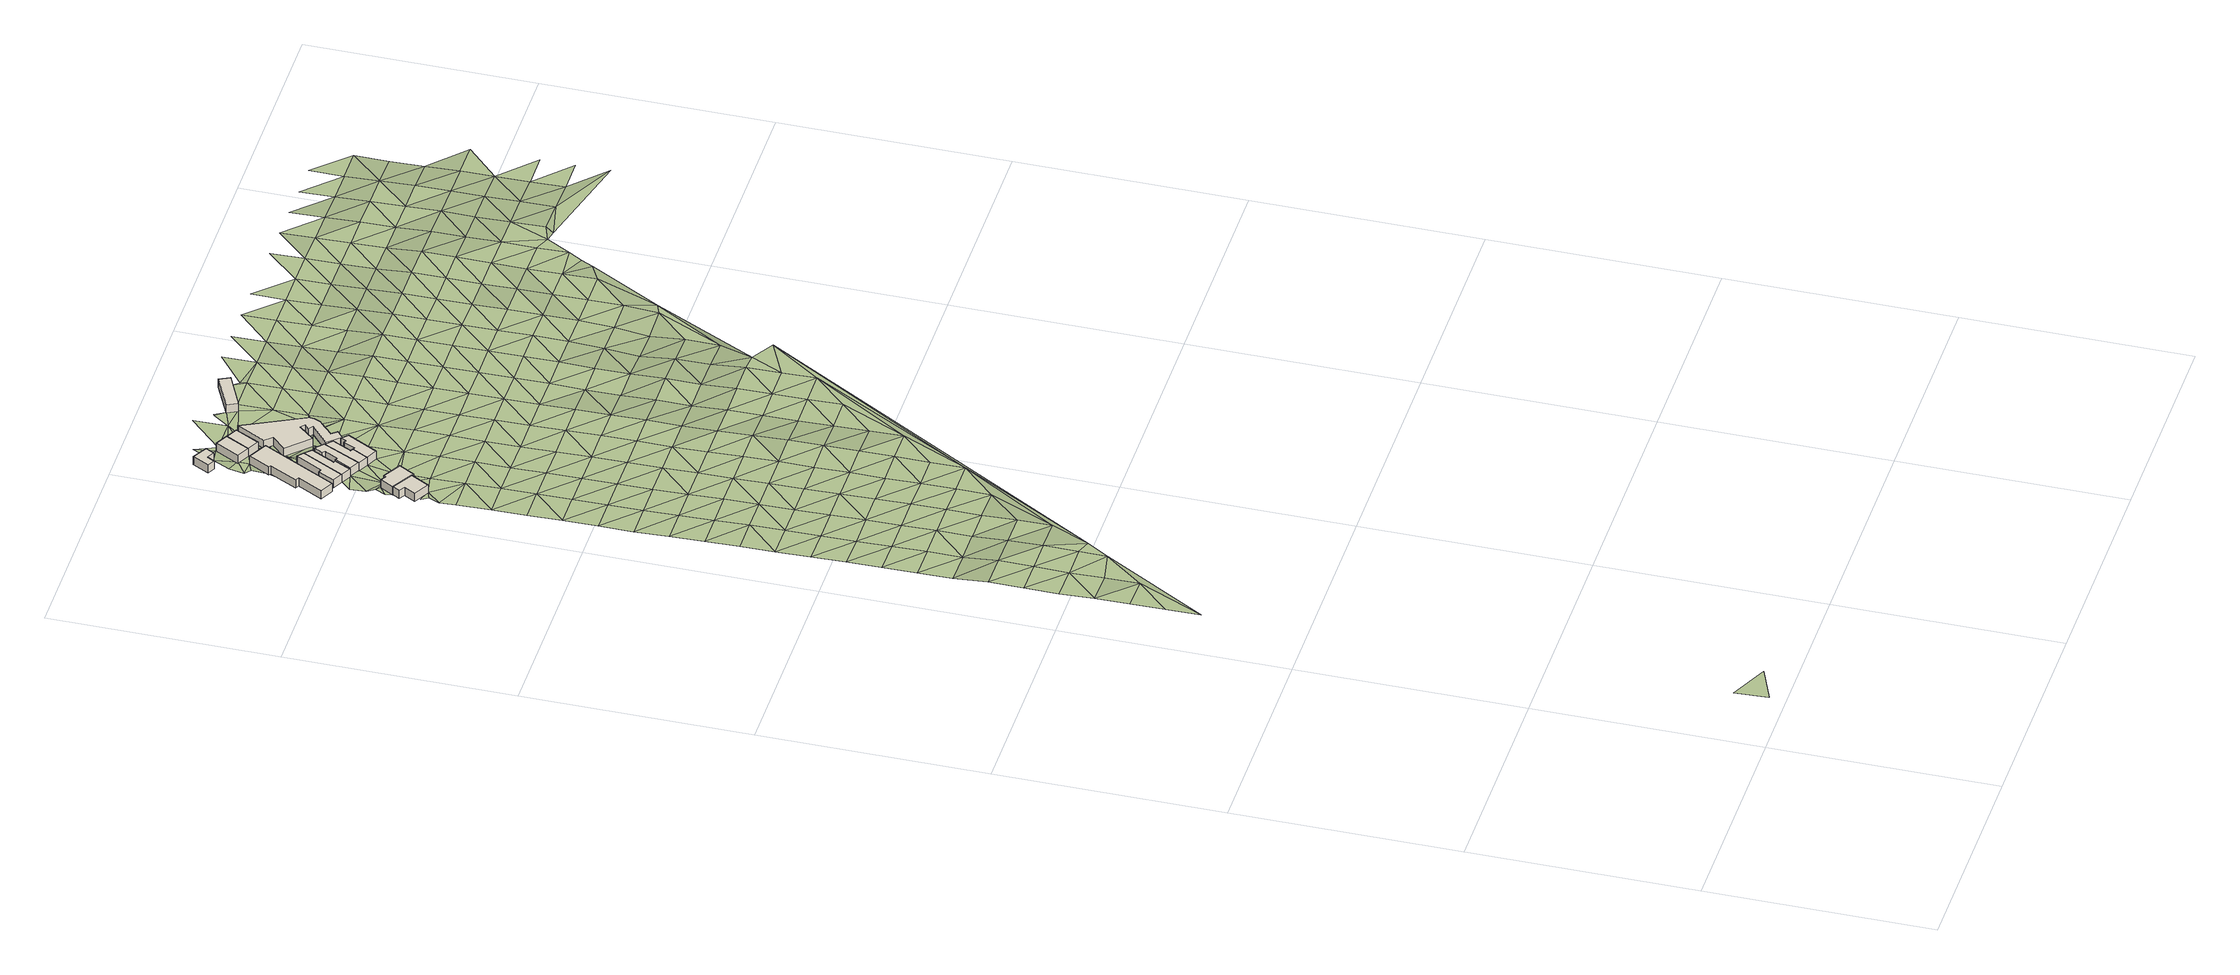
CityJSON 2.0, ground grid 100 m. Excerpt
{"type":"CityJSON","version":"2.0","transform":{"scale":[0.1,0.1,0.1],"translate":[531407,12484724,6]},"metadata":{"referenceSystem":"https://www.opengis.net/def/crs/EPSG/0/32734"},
"CityObjects":{
"building1":{"type":"Building","attributes":{"address":"12 Chatham Road Salt River Cape Town","building":"house","building:levels":1,"building_height":4.1,"plus_code":"4FRW3F98+C2M","ground_height":12.29,"roof_height":16.39},"geometry":[{"type":"Solid","lod":"1","boundaries":[[[[0,1,2,3]],[[1,4,5,2]],[[4,6,7,5]],[[6,8,9,7]],[[8,10,11,9]],[[10,0,3,11]],[[3,2,5,7,9,11]],[[10,8,6,4,1,0]]]]}]},
"building2":{"type":"Building","attributes":{"address":"70 Tennyson Street Salt River Cape Town","building":"house","building:levels":1,"building_height":4.1,"plus_code":"4FRW3F98+F25","ground_height":12.08,"roof_height":16.18},"geometry":[{"type":"Solid","lod":"1","boundaries":[[[[12,13,14,15]],[[13,16,17,14]],[[16,18,19,17]],[[18,20,21,19]],[[20,22,23,21]],[[22,24,25,23]],[[24,12,15,25]],[[15,14,17,19,21,23,25]],[[24,22,20,18,16,13,12]]]]}]},
"building3":{"type":"Building","attributes":{"address":"43 Tennyson Street Salt River Cape Town","building":"house","building:levels":1,"building_height":4.1,"plus_code":"4FRW3F98+J2G","ground_height":10.86,"roof_height":14.96},"geometry":[{"type":"Solid","lod":"1","boundaries":[[[[26,27,28,29]],[[27,30,31,28]],[[30,32,33,31]],[[32,34,35,33]],[[34,36,37,35]],[[36,38,39,37]],[[38,40,41,39]],[[40,26,29,41]],[[29,28,31,33,35,37,39,41]],[[40,38,36,34,32,30,27,26]]]]}]},
"building4":{"type":"Building","attributes":{"address":"45 Tennyson Street Salt River Cape Town","building":"house","building:levels":1,"building_height":4.1,"plus_code":"4FRW3F98+H2X","ground_height":11.26,"roof_height":15.36},"geometry":[{"type":"Solid","lod":"1","boundaries":[[[[42,43,44,45]],[[43,46,47,44]],[[46,48,49,47]],[[48,50,51,49]],[[50,52,53,51]],[[52,42,45,53]],[[45,44,47,49,51,53]],[[52,50,48,46,43,42]]]]}]},
"building5":{"type":"Building","attributes":{"address":"47 Tennyson Street Salt River Cape Town","building":"house","building:levels":1,"building_height":4.1,"plus_code":"4FRW3F98+H3J","ground_height":11.26,"roof_height":15.36},"geometry":[{"type":"Solid","lod":"1","boundaries":[[[[43,42,45,44]],[[42,54,55,45]],[[54,56,57,55]],[[56,58,59,57]],[[58,60,61,59]],[[60,43,44,61]],[[44,45,55,57,59,61]],[[60,58,56,54,42,43]]]]}]},
"building6":{"type":"Building","attributes":{"address":"49 Tennyson Street Salt River Cape Town","building":"house","building:levels":1,"building_height":4.1,"plus_code":"4FRW3F98+H3G","ground_height":11.83,"roof_height":15.93},"geometry":[{"type":"Solid","lod":"1","boundaries":[[[[62,63,64,65]],[[63,66,67,64]],[[66,68,69,67]],[[68,70,71,69]],[[70,72,73,71]],[[72,74,75,73]],[[74,76,77,75]],[[76,62,65,77]],[[65,64,67,69,71,73,75,77]],[[76,74,72,70,68,66,63,62]]]]}]},
"building7":{"type":"Building","attributes":{"address":"51 Tennyson Street Salt River Cape Town","building":"house","building:levels":1,"building_height":4.1,"plus_code":"4FRW3F98+H39","ground_height":11.7,"roof_height":15.8},"geometry":[{"type":"Solid","lod":"1","boundaries":[[[[78,79,80,81]],[[79,82,83,80]],[[82,84,85,83]],[[84,86,87,85]],[[86,88,89,87]],[[88,78,81,89]],[[81,80,83,85,87,89]],[[88,86,84,82,79,78]]]]}]},
"building8":{"type":"Building","attributes":{"address":"5 Kingsley Road Salt River Cape Town","building":"house","building:levels":1,"building_height":4.1,"plus_code":"4FRW3F98+Q23","ground_height":10.41,"roof_height":14.51},"geometry":[{"type":"Solid","lod":"1","boundaries":[[[[90,91,92,93]],[[91,94,95,92]],[[94,96,97,95]],[[96,98,99,97]],[[98,100,101,99]],[[100,90,93,101]],[[93,92,95,97,99,101]],[[100,98,96,94,91,90]]]]}]},
"building9":{"type":"Building","attributes":{"address":"53 Tennyson Street Salt River Cape Town","building":"house","building:levels":1,"building_height":4.1,"plus_code":"4FRW3F98+G4C","ground_height":11.7,"roof_height":15.8},"geometry":[{"type":"Solid","lod":"1","boundaries":[[[[79,102,103,80]],[[102,104,105,103]],[[104,106,107,105]],[[106,108,109,107]],[[108,110,111,109]],[[110,112,113,111]],[[112,82,83,113]],[[82,79,80,83]],[[80,103,105,107,109,111,113,83]],[[82,112,110,108,106,104,102,79]]]]}]},
"building10":{"type":"Building","attributes":{"address":"373 Lower Main Road Salt River Cape Town","building":"house","building:levels":1,"building_height":4.1,"plus_code":"4FRW3F98+P37","ground_height":10.41,"roof_height":14.51},"geometry":[{"type":"Solid","lod":"1","boundaries":[[[[114,115,116,117]],[[115,118,119,116]],[[118,120,121,119]],[[120,114,117,121]],[[117,116,119,121]],[[120,118,115,114]]]]}]},
"building11":{"type":"Building","attributes":{"address":"371 Lower Main Road Salt River Cape Town","building":"house","building:levels":1,"building_height":4.1,"plus_code":"4FRW3F98+P34","ground_height":10.24,"roof_height":14.34},"geometry":[{"type":"Solid","lod":"1","boundaries":[[[[122,123,124,125]],[[123,126,127,124]],[[126,128,129,127]],[[128,122,125,129]],[[125,124,127,129]],[[128,126,123,122]]]]}]},
"building12":{"type":"Building","attributes":{"address":"369 Lower Main Road Salt River Cape Town","building":"commercial","building:levels":1,"building_height":4.1,"plus_code":"4FRW3F98+M44","ground_height":10.24,"roof_height":14.34},"geometry":[{"type":"Solid","lod":"1","boundaries":[[[[130,131,132,133]],[[131,134,135,132]],[[134,136,137,135]],[[136,138,139,137]],[[138,140,141,139]],[[140,142,143,141]],[[142,144,145,143]],[[144,146,147,145]],[[146,148,149,147]],[[148,150,151,149]],[[150,152,153,151]],[[152,154,155,153]],[[154,156,157,155]],[[156,158,159,157]],[[158,160,161,159]],[[160,162,163,161]],[[162,130,133,163]],[[133,132,135,137,139,141,143,145,147,149,151,153,155,157,159,161,163]],[[162,160,158,156,154,152,150,148,146,144,142,140,138,136,134,131,130]]]]}]},
"building13":{"type":"Building","attributes":{"address":"Lower Main Road Salt River Cape Town","building":"retail","building:levels":1,"building_height":4.1,"plus_code":"4FRW3F98+Q63","ground_height":10.1,"roof_height":14.2},"geometry":[{"type":"Solid","lod":"1","boundaries":[[[[164,165,166,167]],[[165,168,169,166]],[[168,170,171,169]],[[170,164,167,171]],[[167,166,169,171]],[[170,168,165,164]]]]}]},
"terrain1":{"type":"TINRelief","geometry":[{"type":"CompositeSurface","lod":"1","boundaries":[[[172,173,174]],[[175,176,177]],[[178,177,176]],[[178,176,179]],[[180,179,181]],[[176,182,179]],[[183,176,175]],[[180,181,184]],[[179,182,181]],[[185,184,186]],[[184,181,186]],[[183,182,176]],[[187,188,185]],[[182,183,181]],[[186,187,185]],[[188,189,190]],[[181,191,186]],[[187,189,188]],[[191,181,183]],[[192,190,193]],[[186,194,187]],[[190,189,193]],[[191,194,186]],[[195,192,196]],[[189,187,197]],[[191,183,198]],[[193,196,192]],[[187,194,197]],[[194,191,198]],[[195,199,200]],[[196,199,195]],[[201,193,189]],[[197,202,189]],[[203,200,204]],[[193,201,196]],[[198,205,194]],[[199,204,200]],[[201,189,202]],[[194,205,197]],[[203,206,207]],[[199,196,208]],[[204,209,203]],[[202,197,210]],[[196,201,208]],[[207,206,211]],[[203,209,206]],[[210,197,205]],[[212,204,199]],[[202,213,201]],[[208,212,199]],[[211,214,215]],[[213,202,210]],[[204,216,209]],[[214,211,206]],[[201,217,208]],[[212,216,204]],[[218,215,219]],[[217,201,213]],[[215,214,219]],[[220,206,209]],[[212,208,221]],[[205,222,210]],[[198,223,205]],[[216,224,209]],[[225,218,226]],[[217,221,208]],[[214,206,220]],[[213,210,222]],[[219,226,218]],[[209,224,220]],[[225,227,228]],[[216,212,229]],[[222,217,213]],[[212,221,230]],[[214,231,219]],[[225,226,227]],[[224,216,229]],[[220,231,214]],[[212,230,229]],[[221,217,232]],[[233,228,234]],[[226,219,235]],[[228,227,236]],[[217,222,232]],[[222,205,223]],[[231,235,219]],[[237,233,234]],[[224,238,220]],[[230,221,239]],[[228,236,234]],[[229,240,224]],[[226,241,227]],[[232,239,221]],[[235,241,226]],[[224,240,238]],[[231,220,242]],[[230,243,229]],[[244,237,245]],[[236,227,246]],[[234,247,237]],[[239,243,230]],[[235,231,242]],[[232,222,223]],[[248,249,250]],[[245,250,244]],[[241,246,227]],[[220,238,242]],[[249,248,251]],[[240,229,252]],[[237,247,245]],[[236,253,234]],[[239,232,223]],[[243,252,229]],[[248,250,245]],[[246,253,236]],[[1,254,255]],[[256,241,235]],[[240,257,238]],[[242,258,235]],[[254,259,255]],[[247,234,260]],[[240,252,257]],[[259,261,262]],[[241,256,246]],[[243,239,263]],[[254,261,259]],[[248,264,265]],[[253,260,234]],[[235,258,256]],[[223,266,239]],[[245,267,248]],[[264,248,267]],[[242,238,268]],[[269,261,254]],[[262,62,270]],[[252,243,263]],[[62,262,261]],[[268,238,257]],[[239,266,263]],[[271,270,62]],[[272,245,247]],[[253,246,273]],[[260,274,247]],[[275,258,242]],[[18,264,267]],[[246,256,273]],[[245,272,267]],[[261,18,276]],[[272,247,274]],[[268,275,242]],[[63,62,261]],[[277,260,253]],[[257,252,278]],[[263,279,252]],[[280,261,276]],[[63,261,280]],[[281,282,283]],[[273,277,253]],[[40,284,285]],[[286,46,285]],[[18,267,287]],[[256,258,288]],[[278,268,257]],[[289,266,223]],[[275,290,258]],[[278,252,279]],[[260,291,274]],[[267,272,287]],[[223,198,292]],[[276,18,293]],[[256,288,273]],[[289,263,266]],[[277,291,260]],[[294,282,295]],[[258,290,288]],[[276,102,280]],[[296,294,295]],[[297,298,76]],[[297,76,74]],[[299,296,300]],[[40,285,46]],[[295,300,296]],[[275,268,301]],[[279,263,289]],[[293,18,287]],[[74,72,297]],[[268,278,302]],[[303,298,297]],[[102,276,293]],[[272,274,304]],[[273,305,277]],[[297,72,70]],[[291,306,274]],[[300,307,299]],[[297,70,303]],[[46,43,308]],[[290,275,301]],[[305,273,288]],[[268,302,301]],[[303,70,68]],[[295,309,300]],[[303,308,43]],[[272,304,287]],[[279,310,278]],[[304,274,306]],[[46,308,40]],[[311,312,110]],[[40,309,295]],[[312,112,110]],[[310,279,289]],[[115,307,300]],[[102,293,313]],[[40,308,314]],[[291,277,315]],[[290,316,288]],[[86,311,110]],[[303,317,308]],[[305,318,277]],[[317,303,68]],[[307,115,98]],[[40,319,309]],[[308,317,314]],[[320,293,287]],[[302,278,321]],[[68,66,317]],[[313,104,102]],[[301,316,290]],[[322,66,86]],[[309,319,323]],[[319,40,323]],[[306,291,315]],[[40,314,324]],[[108,106,110]],[[86,110,106]],[[320,287,304]],[[277,318,315]],[[321,278,310]],[[322,317,66]],[[325,98,115]],[[40,326,323]],[[305,288,327]],[[86,328,322]],[[106,328,86]],[[326,40,324]],[[325,115,329]],[[302,330,301]],[[104,328,106]],[[288,316,327]],[[115,114,329]],[[293,331,313]],[[332,289,223]],[[293,320,333]],[[128,323,326]],[[330,302,321]],[[334,328,104]],[[322,335,317]],[[336,304,306]],[[337,318,305]],[[315,338,306]],[[313,331,104]],[[316,301,339]],[[289,340,310]],[[331,293,333]],[[327,337,305]],[[341,342,317]],[[341,317,335]],[[128,326,138]],[[304,336,320]],[[104,331,334]],[[338,336,306]],[[301,330,339]],[[343,329,114]],[[334,344,345]],[[315,318,346]],[[310,340,321]],[[347,342,341]],[[114,128,343]],[[316,348,327]],[[337,346,318]],[[320,349,333]],[[348,316,339]],[[350,344,334]],[[138,343,128]],[[350,334,331]],[[351,338,315]],[[352,330,321]],[[353,329,343]],[[320,336,349]],[[337,327,354]],[[355,344,350]],[[346,351,315]],[[356,355,350]],[[331,333,357]],[[330,352,339]],[[348,354,327]],[[321,340,352]],[[349,357,333]],[[356,358,359]],[[360,138,359]],[[138,361,343]],[[332,340,289]],[[358,356,350]],[[336,338,362]],[[363,346,337]],[[351,364,338]],[[348,339,365]],[[363,337,354]],[[366,350,331]],[[336,362,349]],[[360,361,138]],[[359,358,360]],[[331,357,367]],[[338,364,362]],[[368,369,343]],[[365,339,352]],[[361,368,343]],[[351,346,370]],[[371,354,348]],[[292,332,223]],[[369,368,372]],[[366,331,367]],[[346,363,373]],[[358,350,374]],[[357,349,375]],[[365,371,348]],[[364,351,370]],[[352,340,332]],[[375,349,362]],[[346,373,370]],[[361,360,376]],[[350,366,374]],[[358,377,360]],[[367,357,378]],[[363,354,379]],[[332,365,352]],[[371,380,354]],[[378,357,375]],[[381,362,364]],[[373,363,379]],[[358,374,377]],[[370,382,364]],[[379,354,380]],[[361,376,383]],[[360,384,376]],[[385,366,367]],[[371,365,386]],[[387,367,378]],[[381,364,382]],[[365,332,388]],[[375,362,389]],[[373,390,370]],[[360,377,384]],[[380,371,386]],[[385,367,387]],[[379,390,373]],[[365,388,386]],[[366,391,374]],[[384,383,376]],[[362,381,389]],[[392,378,375]],[[382,370,393]],[[366,385,391]],[[390,393,370]],[[374,394,377]],[[379,380,395]],[[375,389,392]],[[383,384,396]],[[386,397,380]],[[387,378,398]],[[399,381,382]],[[390,379,395]],[[374,391,394]],[[332,292,388]],[[388,400,386]],[[393,401,382]],[[395,380,397]],[[384,377,402]],[[378,392,398]],[[385,387,403]],[[402,396,384]],[[397,386,400]],[[399,382,401]],[[404,389,381]],[[394,402,377]],[[388,292,400]],[[385,403,391]],[[393,390,405]],[[403,387,398]],[[395,406,390]],[[381,399,404]],[[407,392,389]],[[401,393,405]],[[408,396,402]],[[390,406,405]],[[409,397,400]],[[397,409,395]],[[391,410,394]],[[403,411,391]],[[389,404,407]],[[412,398,392]],[[399,401,413]],[[406,395,414]],[[391,411,410]],[[405,415,401]],[[402,394,416]],[[392,407,412]],[[409,414,395]],[[417,403,398]],[[413,404,399]],[[413,401,415]],[[406,418,405]],[[416,394,410]],[[403,417,411]],[[417,398,412]],[[418,406,414]],[[407,404,419]],[[415,405,420]],[[402,416,421]],[[404,413,422]],[[409,400,423]],[[424,410,411]],[[420,405,418]],[[407,419,412]],[[411,417,424]],[[404,422,419]],[[414,409,425]],[[413,415,426]],[[427,415,420]],[[410,428,416]],[[425,418,414]],[[429,410,424]],[[430,417,412]],[[426,422,413]],[[419,431,412]],[[415,427,426]],[[420,418,425]],[[429,428,410]],[[430,412,431]],[[425,409,423]],[[424,417,432]],[[433,419,422]],[[427,420,434]],[[416,428,435]],[[436,422,426]],[[424,432,429]],[[417,430,432]],[[425,434,420]],[[422,436,433]],[[437,431,419]],[[438,426,427]],[[427,434,439]],[[434,425,423]],[[429,440,428]],[[432,441,429]],[[419,433,437]],[[430,431,442]],[[427,439,438]],[[440,435,428]],[[436,426,443]],[[440,429,441]],[[442,431,437]],[[444,432,430]],[[426,438,443]],[[433,436,445]],[[446,434,423]],[[446,439,434]],[[442,444,430]],[[447,441,432]],[[436,443,445]],[[437,433,448]],[[449,438,439]],[[432,444,447]],[[440,441,450]],[[433,445,448]],[[442,437,451]],[[449,439,446]],[[423,452,446]],[[450,453,440]],[[454,443,438]],[[450,441,447]],[[451,437,448]],[[444,442,455]],[[438,449,454]],[[456,445,443]],[[455,442,451]],[[446,452,449]],[[447,444,457]],[[443,454,456]],[[458,448,445]],[[444,455,457]],[[450,447,459]],[[460,449,452]],[[445,456,458]],[[461,451,448]],[[449,462,454]],[[459,447,457]],[[449,460,462]],[[461,448,458]],[[463,455,451]],[[454,464,456]],[[450,459,465]],[[464,454,462]],[[463,451,461]],[[466,457,455]],[[456,467,458]],[[464,467,456]],[[455,463,466]],[[457,468,459]],[[458,469,461]],[[464,462,470]],[[467,469,458]],[[467,464,470]],[[468,457,466]],[[461,471,463]],[[469,471,461]],[[459,468,472]],[[463,473,466]],[[467,470,474]],[[475,470,476]],[[471,473,463]],[[469,467,477]],[[474,470,475]],[[468,466,478]],[[473,478,466]],[[467,474,477]],[[471,469,479]],[[472,468,480]],[[476,481,475]],[[473,471,479]],[[478,480,468]],[[469,477,479]],[[481,474,475]],[[478,473,482]],[[479,483,473]],[[477,474,484]],[[474,481,485]],[[478,482,480]],[[473,483,482]],[[477,484,479]],[[474,485,484]],[[486,481,476]],[[487,480,488]],[[489,483,479]],[[480,482,488]],[[481,490,485]],[[479,484,489]],[[491,482,483]],[[489,492,483]],[[484,485,493]],[[490,494,485]],[[490,481,486]],[[482,491,488]],[[483,492,491]],[[493,489,484]],[[485,494,493]],[[495,488,496]],[[492,489,497]],[[491,496,488]],[[494,490,498]],[[489,493,497]],[[499,491,492]],[[493,494,500]],[[492,497,499]],[[496,491,501]],[[491,499,502]],[[503,497,493]],[[504,496,501]],[[491,502,501]],[[499,497,503]]]}]}
},
"vertices":[
[186,5772,71],[91,5827,71],[91,5827,112],[186,5772,112],[72,5793,71],[72,5793,112],[99,5778,71],[99,5778,112],[70,5727,71],[70,5727,112],[139,5689,71],[139,5689,112],
[91,5827,69],[186,5772,69],[186,5772,110],[91,5827,110],[198,5766,69],[198,5766,110],[238,5836,69],[238,5836,110],[156,5883,69],[156,5883,110],[150,5873,69],[150,5873,110],[126,5887,69],[126,5887,110],
[155,6449,57],[103,6353,57],[103,6353,98],[155,6449,98],[112,6348,57],[112,6348,98],[47,6225,57],[47,6225,98],[64,6216,57],[64,6216,98],[5,6105,57],[5,6105,98],[65,6074,57],[65,6074,98],[241,6404,57],[241,6404,98],
[128,6052,61],[228,6239,61],[228,6239,102],[128,6052,102],[202,6262,61],[202,6262,102],[134,6142,61],[134,6142,102],[120,6148,61],[120,6148,102],[82,6076,61],[82,6076,102],
[172,6029,61],[172,6029,102],[210,6102,61],[210,6102,102],[201,6106,61],[201,6106,102],[256,6212,61],[256,6212,102],
[172,6029,67],[216,6004,67],[216,6004,108],[172,6029,108],[301,6173,67],[301,6173,108],[265,6205,67],[265,6205,108],[244,6165,67],[244,6165,108],[254,6156,67],[254,6156,108],[220,6097,67],[220,6097,108],[210,6102,67],[210,6102,108],
[216,6004,65],[262,5981,65],[262,5981,106],[216,6004,106],[301,6052,65],[301,6052,106],[289,6058,65],[289,6058,106],[333,6144,65],[333,6144,106],[301,6173,65],[301,6173,106],
[58,6597,52],[90,6580,52],[90,6580,93],[58,6597,93],[109,6614,52],[109,6614,93],[143,6596,52],[143,6596,93],[164,6635,52],[164,6635,93],[98,6671,52],[98,6671,93],
[312,5957,65],[312,5957,106],[386,6093,65],[386,6093,106],[359,6119,65],[359,6119,106],[347,6094,65],[347,6094,106],[335,6099,65],[335,6099,106],[311,6046,65],[311,6046,106],
[265,6576,52],[209,6605,52],[209,6605,93],[265,6576,93],[153,6499,52],[153,6499,93],[209,6469,52],[209,6469,93],
[265,6576,51],[209,6469,51],[209,6469,92],[265,6576,92],[261,6442,51],[261,6442,92],[318,6549,51],[318,6549,92],
[450,6224,51],[462,6233,51],[462,6233,92],[450,6224,92],[475,6263,51],[475,6263,92],[478,6284,51],[478,6284,92],[348,6551,51],[348,6551,92],[280,6422,51],[280,6422,92],[308,6391,51],[308,6391,92],[247,6329,51],[247,6329,92],[343,6232,51],[343,6232,92],[404,6302,51],[404,6302,92],[423,6286,51],[423,6286,92],[402,6269,51],[402,6269,92],[423,6252,51],[423,6252,92],[331,6174,51],[331,6174,92],[383,6119,51],[383,6119,92],[415,6146,51],[415,6146,92],[395,6171,51],[395,6171,92],
[471,6634,49],[493,6588,49],[493,6588,90],[471,6634,90],[654,6664,49],[654,6664,90],[631,6711,49],[631,6711,90],
[85,157,193],[85,7,199],[252,76,197],[85,2407,142],[235,2707,135],[85,2557,141],[85,2707,139],[85,2857,137],[85,3007,131],[235,3007,129],[235,2857,131],[384,2884,127],[85,3157,131],[85,3307,133],[235,3157,130],[235,3307,131],[85,3457,119],[235,3457,117],[85,3607,119],[385,3007,128],[85,3757,116],[235,3607,117],[385,3157,128],[85,3907,114],[235,3757,113],[385,3307,123],[446,2984,128],[235,3907,109],[85,4057,110],[385,3607,115],[385,3457,115],[85,4207,106],[235,4057,107],[535,3157,121],[235,4357,103],[85,4357,103],[385,3757,112],[235,4207,105],[535,3307,118],[85,4507,99],[385,3907,108],[535,3457,113],[235,4507,98],[85,4657,94],[385,4057,104],[535,3607,113],[85,4807,89],[235,4657,93],[385,4357,99],[535,3757,110],[685,3457,108],[835,3607,105],[385,4207,101],[85,4957,89],[235,4807,87],[235,4957,87],[85,5107,87],[535,4057,102],[535,3907,106],[385,4507,96],[685,3607,108],[85,5257,83],[235,5257,83],[385,4657,91],[235,5107,85],[85,5407,80],[535,4357,97],[685,3757,105],[535,4207,99],[385,4807,85],[535,4507,92],[685,3907,102],[85,5557,77],[235,5557,76],[385,4957,85],[235,5407,80],[139,5689,75],[105,5675,75],[80,5626,77],[85,5707,75],[685,4057,101],[385,5107,82],[126,5887,71],[85,5857,71],[535,4807,85],[685,4207,99],[535,4657,90],[107,5902,71],[385,5257,79],[156,5883,71],[89,5937,67],[835,3907,104],[198,5766,72],[186,5772,72],[835,3757,104],[235,5707,72],[685,4357,98],[150,5873,71],[85,6007,67],[128,6052,67],[385,5557,76],[535,4957,85],[385,5407,77],[685,4507,93],[235,5857,69],[535,5107,82],[835,4207,100],[835,4057,103],[262,5981,67],[112,6348,64],[103,6353,64],[85,6302,64],[65,6074,67],[120,6148,67],[134,6142,67],[385,5707,74],[685,4807,84],[986,3907,98],[685,4657,88],[535,5257,78],[1465,4592,76],[385,5857,68],[114,6431,58],[155,6449,58],[85,6452,58],[235,6152,67],[201,6106,67],[101,6520,58],[153,6499,58],[835,4507,92],[835,4357,99],[256,6212,67],[535,5557,72],[685,4957,84],[535,5407,74],[143,6596,53],[235,6302,61],[209,6469,57],[986,4057,94],[289,6058,67],[301,6052,67],[385,6007,65],[247,6329,61],[685,5257,78],[835,4657,86],[343,6232,58],[685,5107,81],[235,6452,57],[535,5707,72],[986,4207,90],[331,6174,65],[261,6442,57],[308,6391,57],[198,6699,49],[280,6422,57],[835,4807,80],[383,6119,65],[235,6602,52],[986,4357,86],[535,6007,64],[1286,4357,84],[535,5857,70],[415,6146,65],[423,6252,58],[685,5557,71],[835,4957,80],[685,5407,74],[986,4507,83],[1136,4207,90],[402,6269,58],[404,6302,58],[385,6602,51],[450,6224,65],[395,6171,65],[835,5107,78],[423,6286,58],[986,4657,82],[685,5707,68],[535,6152,64],[835,5257,75],[1136,4357,86],[385,6752,49],[986,4807,73],[462,6233,56],[475,6263,56],[685,5857,66],[535,6302,56],[478,6284,56],[535,6452,53],[493,6588,52],[835,5557,70],[986,4957,73],[835,5407,71],[1136,4507,83],[685,6152,62],[685,6007,62],[471,6634,52],[439,6676,51],[986,5257,65],[1136,4657,82],[448,6680,49],[986,5107,66],[685,6302,56],[835,5707,66],[535,6602,52],[685,6452,53],[835,5857,64],[1136,4957,73],[1136,4807,73],[986,5557,65],[986,5407,66],[654,6664,50],[685,6602,51],[835,6152,64],[1286,4657,78],[835,6007,64],[1286,4507,81],[986,5707,63],[1136,5107,66],[835,6302,58],[986,5857,62],[1136,5257,65],[835,6452,51],[1286,4957,63],[681,6631,50],[1286,4807,63],[986,6007,59],[1136,5557,65],[1358,4652,78],[1136,5407,66],[835,6602,47],[986,6152,59],[1136,5707,63],[1286,5257,55],[1286,5107,46],[1136,5857,62],[835,6752,44],[1436,4807,51],[986,6452,45],[986,6302,50],[1136,6007,59],[1286,5557,62],[1436,4957,51],[1286,5407,62],[986,6602,41],[1136,6152,59],[1436,5107,37],[1286,5857,56],[1436,5257,54],[986,6752,38],[1286,5707,58],[1632,5126,49],[1136,6302,50],[1586,5107,48],[1436,5557,59],[1436,5407,60],[1136,6602,41],[1136,6452,45],[1286,6152,55],[1286,6007,55],[1286,6302,46],[1436,5857,51],[1586,5257,55],[1136,6752,38],[1436,5707,56],[1436,6007,49],[1586,5557,52],[1586,5407,55],[1286,6602,36],[1286,6452,40],[1436,6152,49],[1586,5707,50],[1436,6302,42],[1586,5857,46],[1737,5407,50],[1436,6452,36],[1586,6007,46],[1737,5557,47],[1436,6602,33],[1586,6152,46],[1821,5452,45],[1286,6752,36],[1737,5707,43],[1586,6302,35],[1737,5857,43],[1586,6452,31],[1737,6007,43],[1586,6602,28],[1852,5506,42],[1737,6152,43],[1891,5571,42],[1737,6302,30],[1887,5707,40],[1586,6752,25],[1737,6452,26],[1887,5857,40],[1737,6602,22],[1887,6007,36],[1955,5678,40],[1887,6152,36],[1737,6752,18],[1887,6302,26],[2037,5857,34],[2037,5707,37],[2004,5669,37],[2037,6007,29],[1887,6452,24],[2037,6152,29],[1887,6602,17],[2187,5707,30],[2037,6452,20],[2037,6302,23],[2187,6007,22],[2187,5857,27],[2488,5557,25],[1887,6752,12],[2037,6602,12],[2187,6152,22],[2337,5707,21],[2187,6452,14],[2187,6302,21],[2337,6007,15],[2337,5857,18],[2037,6752,8],[2187,6602,8],[2337,6152,15],[2488,5707,21],[2337,6302,7],[2488,5857,18],[2337,6602,4],[2337,6452,4],[2488,6152,15],[2187,6752,7]
]}
